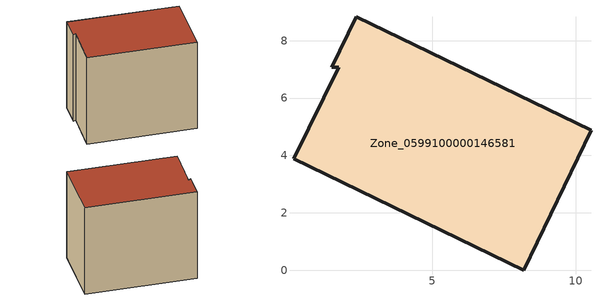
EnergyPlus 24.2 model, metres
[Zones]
Zone_0599100000146581
 floor ground (C_G): 8.19,0 0.16,3.88 1.74,7.08 1.5,7.08 2.34,8.83 10.53,4.87 z4.78
 wall outside (C_F): 8.19,0 10.53,4.87 2.34,8.83 1.5,7.08 1.74,7.08 0.16,3.88 8.19,0 z4.78:12.82
 roof outside (C_R): 0.16,3.88 8.19,0 10.53,4.87 2.34,8.83 1.5,7.08 1.74,7.08 z12.82
[BUILDING]
Pand.0599100000146581: North Axis=0; Terrain=City; Loads Convergence Tolerance Value=0.04; Temperature Convergence Tolerance Value=0.4; Solar Distribution=FullExterior; Maximum Number of Warmup Days=25; Minimum Number of Warmup Days=1
[Site:Location]
Rotterdam.The.Hague.AP_ZH_NLD Design_Conditions: Latitude=51.96; Longitude=4.45; Time Zone=1; Elevation=-4.5
[SITE:GROUNDTEMPERATURE:BUILDINGSURFACE]
18, 18, 18, 18, 18, 18, 18, 18, 18, 18, 18, 18
[MATERIAL] Thermal Absorptance=0.9; Solar Absorptance=0.7; Visible Absorptance=0.7
Name | Roughness | Thickness | Conductivity | Density | Specific Heat
G.TI.1992-2005 | MediumSmooth | 0.15 | 0.06 | 540 | 1210
F.TI.1992-2005 | Rough | 0.3 | 0.12 | 1920 | 840
R.TI.1992-2005 | MediumRough | 0.2 | 0.08 | 1500 | 1000
[CONSTRUCTION]
C_G: G.TI.1992-2005
C_F: F.TI.1992-2005
C_R: R.TI.1992-2005
[ZONE]
Zone_0599100000146581: Type=1; Multiplier=1; Ceiling Height=Autocalculate; Volume=Autocalculate; Floor Area=autocalculate; Part of Total Floor Area=Yes
[ZONEINFILTRATION:DESIGNFLOWRATE]
Infil_Zone_0599100000146581: Zone or ZoneList or Space or SpaceList=Zone_0599100000146581; Schedule=AlwaysOn; Design Flow Rate Calculation Method=Flow/Area; Flow Rate per Floor Area=0.0015; Constant Term Coefficient=1; Temperature Term Coefficient=0; Velocity Term Coefficient=0; Velocity Squared Term Coefficient=0
[HVACTEMPLATE:ZONE:IDEALLOADSAIRSYSTEM]
Zone_0599100000146581: Maximum Heating Supply Air Temperature=50; Minimum Cooling Supply Air Temperature=13; Maximum Heating Supply Air Humidity Ratio=0.0156; Minimum Cooling Supply Air Humidity Ratio=0.0077; Heating Limit=NoLimit; Cooling Limit=NoLimit; Dehumidification Control Type=ConstantSensibleHeatRatio; Cooling Sensible Heat Ratio=0.7; Dehumidification Setpoint=60; Humidification Control Type=None; Humidification Setpoint=30; Outdoor Air Method=None; Outdoor Air Flow Rate per Person=0.00944; Outdoor Air Flow Rate per Zone Floor Area=0; Outdoor Air Flow Rate per Zone=0; Demand Controlled Ventilation Type=None; Outdoor Air Economizer Type=NoEconomizer; Heat Recovery Type=None; Sensible Heat Recovery Effectiveness=0.7; Latent Heat Recovery Effectiveness=0.65
[ZONECONTROL:THERMOSTAT]
ThermostatControl_Zone_0599100000146581: Zone or ZoneList=Zone_0599100000146581; Control Type Schedule=DualSetpointControlType; Control 1=Thermostat_Zone_0599100000146581; Temperature Difference Between Cutout And Setpoint=0
[THERMOSTATSETPOINT:DUALSETPOINT]
Thermostat_Zone_0599100000146581: Heating Setpoint Temperature Schedule=HeatingSetpoint_Zone_0599100000146581; Cooling Setpoint Temperature Schedule=CoolingSetpoint_Zone_0599100000146581
[SCHEDULE:COMPACT]
HeatingSetpoint_Zone_0599100000146581: Through: 12/31, For: AllDays, Until: 24:00, 21
CoolingSetpoint_Zone_0599100000146581: Through: 12/31, For: AllDays, Until: 24:00, 24
DualSetpointControlType: Through: 12/31, For: AllDays, Until: 24:00, 4
AlwaysOn: Through: 12/31, For: AllDays, Until: 24:00, 1
